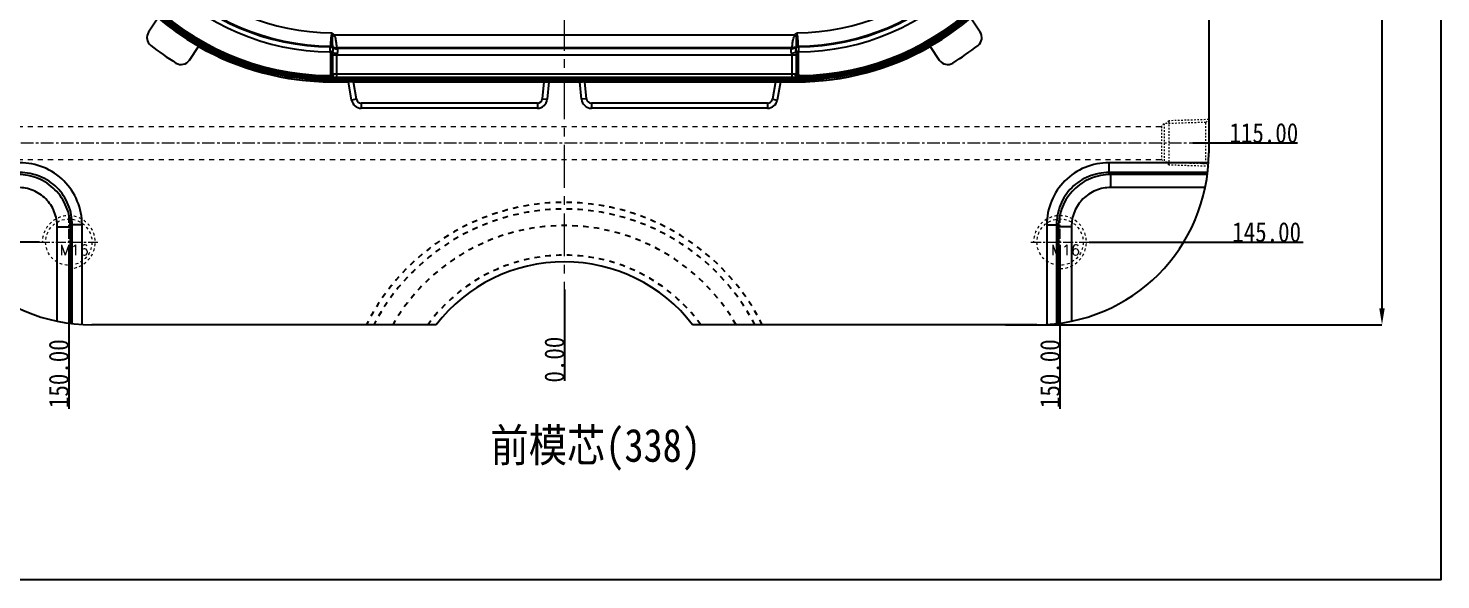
# Model space of a CAD drawing. Header units: millimetres. Extents: x -840 to 1682, y -9216 to -2117.
# Drawn here: x 330.6 to 758.1, y -6264.9 to -6098.1 of the extents above; entities that cross this region are included whole.
import ezdxf

# ---------------------------------------------------------------- set-up
doc = ezdxf.new("R2010")
doc.units = ezdxf.units.MM
doc.header["$LTSCALE"] = 16.335
doc.header["$PDMODE"] = 3
doc.header["$PDSIZE"] = 8
doc.linetypes.add('CENTER', pattern=[0.6, 0.375, -0.075, 0.075, -0.075])
doc.linetypes.add('HIDDEN', pattern=[0.2, 0.1, -0.1])
doc.layers.get('0').update_dxf_attribs({"linetype": 'CONTINUOUS'})
doc.layers.get('Defpoints').update_dxf_attribs({"linetype": 'CONTINUOUS'})
for name, color, linetype, lineweight in [('center', 1, 'CENTER', 9), ('cool', 153, 'HIDDEN', 9), ('dim', 82, 'CONTINUOUS', 9), ('screw', 33, 'CONTINUOUS', 13)]:
    doc.layers.add(name, color=color, linetype=linetype, lineweight=lineweight)
doc.layers.add('DEFAULT_2', color=8, linetype='HIDDEN')
doc.styles.get("Standard").update_dxf_attribs({"font": 'txt', "width": 0.85})
doc.styles.add('TXT', font='txt.shx', dxfattribs={"bigfont": 'gbcbig.shx'})
doc.dimstyles.new('mold', dxfattribs={"dimtxt": 10, "dimasz": 5, "dimexe": 0, "dimexo": 0, "dimgap": 0, "dimtad": 1, "dimzin": 1, "dimdsep": 46, "dimtxsty": 'Standard', "dimcen": 0, "dimclrd": 4, "dimclre": 4, "dimclrt": 6, "dimazin": 0, "dimtfac": 1, "dimtofl": 0, "dimtmove": 0, "dimatfit": 3, "dimfxl": 0, "dimarcsym": 0})

# ---------------------------------------------------------------- blocks, each defined once
blk = doc.blocks.new('screw_m16_g')
at = {"layer": 'screw', "color": 1, "linetype": 'CENTER', "ltscale": 0.497582}
for p, q in [((0, -8.8), (0, 8.8)), ((-8.8, 0), (8.8, 0))]:
    blk.add_line(p, q, dxfattribs=at)
at = {"layer": 'screw', "color": 33, "linetype": 'HIDDEN', "ltscale": 0.497582}
blk.add_circle((0, 0), 7, dxfattribs=at)
at = {"layer": 'screw', "color": 92, "linetype": 'HIDDEN', "ltscale": 0.497582}
blk.add_arc((0, 0), 8, 270, 180, dxfattribs=at)
at = {"layer": 'screw', "color": 6, "style": 'TXT'}
blk.add_text('M16', height=3.2, dxfattribs=at).set_placement((-2.72, -4))
blk = doc.blocks.new('cool_jt_f12')
at = {"layer": 'cool', "ltscale": 0.3}
for p, q in [((0, 7.0785), (0.856, 6.2225)), ((0, 7.0785), (12, 6.7035)), ((0.856, 6.2225), (0.856, -6.2225)), ((13.5, 5.827375), (0.856, 6.2225)), ((0.856, 6.2225), (13.5, 5.827375)), ((12, 6.7035), (12.856, 5.8475)), ((12, 6.7035), (12, -6.7035)), ((14.327375, 5), (13.5, 5.827375)), ((13.5, -5.827375), (13.5, 5.827375)), ((14.327375, -5), (14.327375, 5)), ((0.856, -6.2225), (0, -7.0785)), ((0, -7.0785), (12, -6.7035)), ((0.856, -6.2225), (13.5, -5.827375)), ((12, -6.7035), (12.856, -5.8475)), ((13.5, -5.827375), (14.327375, -5))]:
    blk.add_line(p, q, dxfattribs=at)
blk = doc.blocks.new('7')
at = {"layer": 'cool', "ltscale": 0.932966}
for p, q in [((-1665.25, -2312.72), (-1303.91, -2312.72)), ((-1665.25, -2322.72), (-1303.91, -2322.72))]:
    blk.add_line(p, q, dxfattribs=at)
at = {"layer": 'cool', "color": 1, "linetype": 'CENTER', "ltscale": 0.621977}
blk.add_line((-1679.58, -2317.72), (-1289.58, -2317.72), dxfattribs=at)
at = {"layer": 'cool', "ltscale": 0.932966}
blk.add_blockref('cool_jt_f12', (-1679.58, -2317.72), dxfattribs=at)
at = {"layer": 'cool', "ltscale": 0.932966, "rotation": 180}
blk.add_blockref('cool_jt_f12', (-1289.58, -2317.72), dxfattribs=at)
blk = doc.blocks.new('*D658')
at = {"color": 4, "lineweight": -2}
for p, q in [((626.35, -5847.78), (740.31, -5847.78)), ((740.31, -5852.78), (740.31, -6182.78)), ((626.35, -6187.78), (740.31, -6187.78))]:
    blk.add_line(p, q, dxfattribs=at)
at = {"color": 4}
for points in [[(739.48, -5852.78), (741.14, -5852.78), (740.31, -5847.78)], [(739.48, -6182.78), (741.14, -6182.78), (740.31, -6187.78)]]:
    blk.add_solid(points, dxfattribs=at)
at = {"layer": 'Defpoints', "color": 0}
for p in [(626.35, -5847.78), (626.35, -6187.78), (740.31, -6187.78)]:
    blk.add_point(p, dxfattribs=at)
at = {"color": 6, "insert": (735.31, -5996.08), "char_height": 10, "attachment_point": 5, "rotation": 90}
blk.add_mtext('340.00', dxfattribs=at)
blk = doc.blocks.new('*D664')
at = {"layer": 'Defpoints', "color": 0}
for p in [(492.86, -6017.78), (683.04, -6132.78), (694.36, -6132.78)]:
    blk.add_point(p, dxfattribs=at)
at = {"layer": 'dim', "color": 4, "lineweight": -2}
blk.add_line((683.04, -6132.78), (714.76, -6132.78), dxfattribs=at)
at = {"layer": 'dim', "color": 6, "insert": (704.56, -6129.78), "char_height": 6, "attachment_point": 5}
blk.add_mtext('115.00', dxfattribs=at)
blk = doc.blocks.new('*D665')
at = {"layer": 'Defpoints', "color": 0}
for p in [(492.86, -6017.78), (651.66, -6162.78), (694.36, -6162.78)]:
    blk.add_point(p, dxfattribs=at)
at = {"layer": 'dim', "color": 4, "lineweight": -2}
blk.add_line((651.66, -6162.78), (716.46, -6162.78), dxfattribs=at)
at = {"layer": 'dim', "color": 6, "insert": (705.41, -6159.78), "char_height": 6, "attachment_point": 5}
blk.add_mtext('145.00', dxfattribs=at)
blk = doc.blocks.new('*D666')
at = {"layer": 'Defpoints', "color": 0}
for p in [(492.86, -6017.78), (492.86, -6177.07), (492.86, -6191.97)]:
    blk.add_point(p, dxfattribs=at)
at = {"layer": 'dim', "color": 4, "lineweight": -2}
blk.add_line((492.86, -6177.07), (492.86, -6204.72), dxfattribs=at)
at = {"layer": 'dim', "color": 6, "insert": (489.86, -6198.34), "char_height": 6, "attachment_point": 5, "rotation": 90}
blk.add_mtext('0.00', dxfattribs=at)
blk = doc.blocks.new('*D667')
at = {"layer": 'Defpoints', "color": 0}
for p in [(492.86, -6017.78), (642.86, -6164.15), (642.86, -6191.97)]:
    blk.add_point(p, dxfattribs=at)
at = {"layer": 'dim', "color": 4, "lineweight": -2}
blk.add_line((642.86, -6164.15), (642.86, -6213.22), dxfattribs=at)
at = {"layer": 'dim', "color": 6, "insert": (639.86, -6202.59), "char_height": 6, "attachment_point": 5, "rotation": 90}
blk.add_mtext('150.00', dxfattribs=at)
blk = doc.blocks.new('*D677')
at = {"layer": 'Defpoints', "color": 0}
for p in [(492.86, -6017.78), (291.37, -6132.78), (302.69, -6132.78)]:
    blk.add_point(p, dxfattribs=at)
at = {"layer": 'dim', "color": 4, "lineweight": -2}
blk.add_line((302.69, -6132.78), (270.97, -6132.78), dxfattribs=at)
at = {"layer": 'dim', "color": 6, "insert": (281.17, -6129.78), "char_height": 6, "attachment_point": 5}
blk.add_mtext('115.00', dxfattribs=at)
blk = doc.blocks.new('*D678')
at = {"layer": 'Defpoints', "color": 0}
for p in [(492.86, -6017.78), (291.37, -6162.78), (334.06, -6162.78)]:
    blk.add_point(p, dxfattribs=at)
at = {"layer": 'dim', "color": 4, "lineweight": -2}
blk.add_line((334.06, -6162.78), (269.27, -6162.78), dxfattribs=at)
at = {"layer": 'dim', "color": 6, "insert": (280.32, -6159.78), "char_height": 6, "attachment_point": 5}
blk.add_mtext('145.00', dxfattribs=at)
blk = doc.blocks.new('*D671')
at = {"layer": 'Defpoints', "color": 0}
for p in [(492.86, -6017.78), (342.86, -6164.15), (342.86, -6191.97)]:
    blk.add_point(p, dxfattribs=at)
at = {"layer": 'dim', "color": 4, "lineweight": -2}
blk.add_line((342.86, -6164.15), (342.86, -6213.22), dxfattribs=at)
at = {"layer": 'dim', "color": 6, "insert": (339.86, -6202.59), "char_height": 6, "attachment_point": 5, "rotation": 90}
blk.add_mtext('150.00', dxfattribs=at)

msp = doc.modelspace()

# ---------------------------------------------------------------- linework, layer by layer
at = {"color": 7, "linetype": 'Continuous'}
for p, q in [((687.865, -5899.78), (687.865, -6135.78)), ((369.87, -6094.979), (367.026, -6099.226)), ((618.703, -6099.226), (615.859, -6094.979)), ((422.649, -6100.695), (423.224, -6100.173)), ((562.505, -6100.173), (423.224, -6100.173)), ((563.08, -6100.695), (562.505, -6100.173)), ((379.391, -6107.72), (382.158, -6103.588)), ((422.167, -6103.453), (422.165, -6103.436)), ((422.167, -6103.651), (422.167, -6103.453)), ((422.737, -6103.831), (422.737, -6103.634)), ((423.887, -6103.995), (423.887, -6104.192)), ((561.842, -6104.192), (423.887, -6104.192)), ((561.837, -6103.987), (423.893, -6103.987)), ((561.842, -6104.192), (561.842, -6103.995)), ((562.992, -6103.634), (562.992, -6103.831)), ((563.564, -6103.436), (563.562, -6103.453)), ((563.562, -6103.453), (563.562, -6103.651)), ((603.571, -6103.588), (606.338, -6107.72)), ((422.07, -6105.211), (422.77, -6104.993)), ((422.106, -6105.381), (422.758, -6105.324)), ((422.141, -6112.221), (422.141, -6106.199)), ((563.588, -6106.199), (422.141, -6106.199)), ((422.744, -6111.91), (422.744, -6106.199)), ((423.95, -6112.947), (423.95, -6106.199)), ((561.779, -6112.947), (561.779, -6106.199)), ((563.659, -6105.211), (562.959, -6104.993)), ((563.623, -6105.381), (562.971, -6105.324)), ((562.985, -6106.199), (562.985, -6111.91)), ((563.588, -6106.199), (563.588, -6112.221)), ((421.633, -6112.384), (421.628, -6112.864)), ((422.141, -6112.221), (422.394, -6112.544)), ((422.515, -6113.463), (422.515, -6112.928)), ((563.215, -6112.962), (422.515, -6112.962)), ((561.779, -6111.943), (423.95, -6111.943)), ((563.215, -6113.463), (563.215, -6112.928)), ((563.335, -6112.544), (563.588, -6112.221)), ((564.102, -6112.885), (564.096, -6112.384)), ((422.515, -6113.463), (563.215, -6113.463)), ((422.515, -6114.297), (422.515, -6113.744)), ((563.215, -6113.744), (422.515, -6113.744)), ((422.515, -6114.297), (427.483, -6114.297)), ((428.451, -6119.787), (427.483, -6114.297)), ((428.997, -6114.244), (486.641, -6114.244)), ((429.929, -6119.527), (428.997, -6114.244)), ((486.641, -6114.244), (486.19, -6119.397)), ((488.142, -6114.297), (487.684, -6119.528)), ((488.142, -6114.297), (497.587, -6114.297)), ((498.045, -6119.528), (497.587, -6114.297)), ((499.088, -6114.244), (556.732, -6114.244)), ((499.539, -6119.397), (499.088, -6114.244)), ((556.732, -6114.244), (555.8, -6119.527)), ((558.246, -6114.297), (557.278, -6119.787)), ((558.246, -6114.297), (563.215, -6114.297)), ((563.215, -6114.297), (563.215, -6113.744)), ((429.929, -6119.527), (428.451, -6119.787)), ((431.406, -6120.766), (431.406, -6122.266)), ((484.696, -6120.766), (431.406, -6120.766)), ((484.696, -6120.766), (484.696, -6122.266)), ((486.19, -6119.397), (487.684, -6119.528)), ((499.539, -6119.397), (498.045, -6119.528)), ((554.323, -6120.766), (501.033, -6120.766)), ((501.033, -6120.766), (501.033, -6122.266)), ((554.323, -6120.766), (554.323, -6122.266)), ((555.8, -6119.527), (557.278, -6119.787)), ((484.696, -6122.266), (431.406, -6122.266)), ((554.323, -6122.266), (501.033, -6122.266)), ((687.779, -6138.766), (657.666, -6138.766)), ((657.666, -6138.766), (657.666, -6141.737)), ((687.522, -6141.737), (657.666, -6141.737)), ((658.225, -6142.296), (657.666, -6141.737)), ((687.455, -6142.296), (658.225, -6142.296)), ((658.225, -6146.257), (658.225, -6142.296)), ((686.798, -6146.257), (658.225, -6146.257)), ((339.387, -6186.713), (339.387, -6158.14)), ((339.387, -6158.14), (343.348, -6158.14)), ((343.348, -6158.14), (343.907, -6157.581)), ((343.348, -6187.37), (343.348, -6158.14)), ((343.907, -6187.437), (343.907, -6157.581)), ((346.878, -6157.581), (343.907, -6157.581)), ((346.878, -6187.694), (346.878, -6157.581)), ((638.851, -6157.581), (641.822, -6157.581)), ((638.851, -6157.581), (638.851, -6187.694)), ((642.381, -6158.14), (641.822, -6157.581)), ((641.822, -6157.581), (641.822, -6187.437)), ((646.342, -6158.14), (642.381, -6158.14)), ((642.381, -6158.14), (642.381, -6187.37)), ((646.342, -6158.14), (646.342, -6186.713)), ((454.059, -6187.78), (349.865, -6187.78)), ((635.865, -6187.78), (531.671, -6187.78))]:
    msp.add_line(p, q, dxfattribs=at)
msp.add_lwpolyline([(104.569, -5791.398), (758.094, -5791.398), (758.094, -6264.939), (104.569, -6264.939)], close=True)
for centre, radius, start, end in [((422.515, -6032.905), 80.839, 180, 270), ((422.515, -6032.905), 80.559, 180, 270), ((422.515, -6032.905), 80.057, 180, 270), ((422.515, -6032.905), 79.986, 180, 269.3647), ((422.515, -6032.905), 79.484, 180, 269.36534), ((422.515, -6032.905), 72.307, 180, 269.64767), ((422.515, -6032.905), 70.802, 180, 269.65238), ((422.515, -6032.905), 70.55, 180, 269.71752), ((422.515, -6032.905), 66.535, 180, 270), ((563.215, -6032.905), 80.839, 270, 0), ((563.215, -6032.905), 80.559, 270, 0), ((563.215, -6032.905), 80.057, 270, 0), ((563.215, -6032.905), 66.535, 270, 0), ((563.215, -6032.905), 70.55, 270.28248, 0), ((563.215, -6032.905), 70.802, 270.34762, 0), ((563.215, -6032.905), 72.307, 270.35233, 0), ((563.215, -6032.905), 79.484, 270.6339, 0), ((563.215, -6032.905), 79.986, 270.6362, 0), ((422.515, -6032.905), 81.341, 229.69628, 270), ((563.215, -6032.905), 81.341, 270, 310.30372), ((369.519, -6100.896), 3, 146.19567, 232.06524), ((1020.017, -6035.988), 600.862, 186.061832, 186.182214), ((616.21, -6100.896), 3, 307.93476, 33.80433), ((422.515, -6032.905), 89.205, 232.06524, 238.05095), ((422.515, -6032.905), 81.393, 240.27558, 270), ((422.032, -6103.896), 3.26, 79.08472, 84.18264), ((563.697, -6103.896), 3.26, 95.81445, 100.91189), ((563.215, -6032.905), 81.393, 270, 299.72442), ((563.215, -6032.905), 89.205, 301.94905, 307.93476), ((376.898, -6106.051), 3, 238.05095, 326.19567), ((412.621, -6106.198), 9.52, 359.98866, 4.92195), ((424.557, -6101.024), 4.661, 247.29772, 249.30014), ((561.173, -6101.025), 4.661, 290.69993, 292.70231), ((573.119, -6106.198), 9.531, 175.08086, 180.00857), ((608.831, -6106.051), 3, 213.80433, 301.94905), ((561.837, -6063.203), 49.744, 269.93385, 271.58739), ((431.406, -6119.266), 3, 190, 270), ((431.406, -6119.266), 1.5, 190, 270), ((484.696, -6119.266), 1.5, 270, 355), ((484.696, -6119.266), 3, 270, 355), ((501.033, -6119.266), 3, 185, 270), ((501.033, -6119.266), 1.5, 185, 270), ((554.323, -6119.266), 1.5, 270, 350), ((554.323, -6119.266), 3, 270, 350), ((349.865, -6135.78), 52, 180, 270), ((349.865, -6135.78), 52, 180, 270), ((635.865, -6135.78), 52, 270, 0), ((635.865, -6135.78), 52, 270, 0), ((492.865, -6217.78), 49.05, 37.70679, 142.29321)]:
    msp.add_arc(centre, radius, start, end, dxfattribs=at)
for centre, major_axis, ratio, start_param, end_param in [((429.007, -6114.297), (1.523, 0), 0.034389, 1.7689052, 3.1476637), ((486.636, -6114.297), (1.506, 0), 0.0347876, -0.0030472, 1.3757113), ((499.093, -6114.297), (1.506, 0), 0.0347876, 1.7658814, 3.1446399), ((556.723, -6114.297), (1.523, 0), 0.034389, -0.006071, 1.3726875)]:
    msp.add_ellipse(centre, major_axis=major_axis, ratio=ratio, start_param=start_param, end_param=end_param, dxfattribs=at)
for points, knots in [([(422.362, -6100.653), (422.376, -6100.554), (422.43, -6100.15), (422.478, -6099.745), (422.515, -6099.44)], [0, 0, 0, 0, 0.2448946, 1, 1, 1, 1]), ([(423.224, -6100.173), (423.323, -6100.395), (423.467, -6100.854), (423.624, -6101.534), (423.736, -6102.174), (423.814, -6102.745), (423.867, -6103.223), (423.894, -6103.556), (423.904, -6103.761), (423.907, -6103.867), (423.903, -6103.938), (423.899, -6103.976), (423.893, -6103.987)], [0, 0, 0, 0, 0.187514, 0.3690719, 0.5379176, 0.6878116, 0.8130334, 0.9088943, 0.9446505, 0.9718449, 0.9902702, 1, 1, 1, 1]), ([(561.837, -6103.987), (561.83, -6103.976), (561.826, -6103.938), (561.822, -6103.867), (561.825, -6103.761), (561.835, -6103.556), (561.862, -6103.223), (561.915, -6102.745), (561.993, -6102.174), (562.105, -6101.534), (562.262, -6100.854), (562.407, -6100.395), (562.505, -6100.173)], [0, 0, 0, 0, 0.0097295, 0.0281542, 0.0553479, 0.0911028, 0.1869616, 0.3121794, 0.462072, 0.6309089, 0.8124743, 1, 1, 1, 1]), ([(563.215, -6099.44), (563.203, -6099.545), (563.159, -6099.964), (563.114, -6100.382), (563.08, -6100.695)], [0, 0, 0, 0, 0.2523633, 1, 1, 1, 1]), ([(563.215, -6099.44), (563.227, -6099.542), (563.275, -6099.947), (563.325, -6100.352), (563.367, -6100.653)], [0, 0, 0, 0, 0.253656, 1, 1, 1, 1]), ([(422.07, -6105.211), (422.051, -6105.025), (422.027, -6104.679), (422.017, -6104.269), (422.023, -6104), (422.034, -6103.855), (422.05, -6103.764), (422.07, -6103.712), (422.085, -6103.705)], [0, 0, 0, 0, 0.3682795, 0.6850529, 0.8088589, 0.903648, 0.9670303, 1, 1, 1, 1]), ([(422.085, -6103.705), (422.09, -6103.704), (422.103, -6103.702), (422.118, -6103.701), (422.126, -6103.696)], [0, 0, 0, 0, 0.3308589, 1, 1, 1, 1]), ([(422.085, -6103.705), (422.213, -6103.708), (422.474, -6103.771), (422.685, -6103.935), (422.772, -6104.033)], [0, 0, 0, 0, 0.4948624, 1, 1, 1, 1]), ([(422.126, -6103.696), (422.132, -6103.693), (422.149, -6103.682), (422.167, -6103.664), (422.167, -6103.651)], [0, 0, 0, 0, 0.3381503, 1, 1, 1, 1]), ([(422.165, -6103.436), (422.152, -6103.34), (422.17, -6103.042), (422.192, -6102.461), (422.256, -6101.629), (422.314, -6100.998), (422.362, -6100.653)], [0, 0, 0, 0, 0.1039207, 0.3184782, 0.6257568, 1, 1, 1, 1]), ([(422.738, -6103.616), (422.741, -6103.518), (422.736, -6103.21), (422.727, -6102.236), (422.698, -6101.359), (422.649, -6100.695)], [0, 0, 0, 0, 0.1009494, 0.3162159, 1, 1, 1, 1]), ([(422.755, -6103.926), (422.752, -6103.915), (422.746, -6103.884), (422.737, -6103.852), (422.737, -6103.831)], [0, 0, 0, 0, 0.347524, 1, 1, 1, 1]), ([(422.755, -6103.926), (422.931, -6104.06), (423.342, -6104.263), (423.797, -6104.306), (424.023, -6104.29)], [0, 0, 0, 0, 0.49358, 1, 1, 1, 1]), ([(422.772, -6104.033), (422.756, -6104.155), (422.756, -6104.477), (422.762, -6104.796), (422.77, -6104.993)], [0, 0, 0, 0, 0.3857364, 1, 1, 1, 1]), ([(423.887, -6104.192), (423.887, -6104.197), (423.904, -6104.209), (423.945, -6104.241), (423.991, -6104.268), (424.023, -6104.29)], [0, 0, 0, 0, 0.0931724, 0.3040041, 1, 1, 1, 1]), ([(424.023, -6104.29), (424.096, -6104.339), (424.218, -6104.513), (424.253, -6104.856), (424.212, -6105.266), (424.123, -6105.557), (424.061, -6105.706)], [0, 0, 0, 0, 0.1758877, 0.3971481, 0.6771279, 1, 1, 1, 1]), ([(561.668, -6105.706), (561.606, -6105.557), (561.517, -6105.266), (561.476, -6104.856), (561.512, -6104.513), (561.633, -6104.339), (561.706, -6104.29)], [0, 0, 0, 0, 0.3228709, 0.6028503, 0.8241117, 1, 1, 1, 1]), ([(562.974, -6103.926), (562.798, -6104.06), (562.387, -6104.263), (561.932, -6104.306), (561.706, -6104.29)], [0, 0, 0, 0, 0.4935801, 1, 1, 1, 1]), ([(561.706, -6104.29), (561.738, -6104.268), (561.784, -6104.241), (561.825, -6104.209), (561.842, -6104.197), (561.842, -6104.192)], [0, 0, 0, 0, 0.6959928, 0.906819, 1, 1, 1, 1]), ([(563.644, -6103.705), (563.516, -6103.708), (563.255, -6103.771), (563.044, -6103.935), (562.958, -6104.033)], [0, 0, 0, 0, 0.4948625, 1, 1, 1, 1]), ([(562.959, -6104.993), (562.967, -6104.796), (562.974, -6104.477), (562.973, -6104.155), (562.958, -6104.033)], [0, 0, 0, 0, 0.6142573, 1, 1, 1, 1]), ([(562.992, -6103.831), (562.992, -6103.836), (562.988, -6103.868), (562.98, -6103.9), (562.974, -6103.926)], [0, 0, 0, 0, 0.1555434, 1, 1, 1, 1]), ([(563.08, -6100.695), (563.031, -6101.359), (563.002, -6102.236), (562.993, -6103.21), (562.988, -6103.518), (562.992, -6103.616)], [0, 0, 0, 0, 0.6837609, 0.8990405, 1, 1, 1, 1]), ([(563.367, -6100.653), (563.415, -6100.998), (563.473, -6101.629), (563.537, -6102.461), (563.559, -6103.042), (563.577, -6103.34), (563.564, -6103.436)], [0, 0, 0, 0, 0.3742193, 0.6815009, 0.8960702, 1, 1, 1, 1]), ([(563.562, -6103.651), (563.562, -6103.654), (563.568, -6103.675), (563.588, -6103.688), (563.603, -6103.696)], [0, 0, 0, 0, 0.1866654, 1, 1, 1, 1]), ([(563.603, -6103.696), (563.605, -6103.697), (563.618, -6103.701), (563.632, -6103.703), (563.644, -6103.705)], [0, 0, 0, 0, 0.1562378, 1, 1, 1, 1]), ([(563.644, -6103.705), (563.659, -6103.712), (563.68, -6103.764), (563.695, -6103.855), (563.706, -6104), (563.713, -6104.269), (563.702, -6104.679), (563.678, -6105.025), (563.659, -6105.211)], [0, 0, 0, 0, 0.032979, 0.0963628, 0.1911518, 0.3149577, 0.6317252, 1, 1, 1, 1]), ([(422.909, -6105.385), (422.996, -6105.417), (423.373, -6105.549), (423.761, -6105.646), (424.061, -6105.706)], [0, 0, 0, 0, 0.2324047, 1, 1, 1, 1]), ([(562.82, -6105.385), (562.733, -6105.417), (562.357, -6105.549), (561.968, -6105.646), (561.668, -6105.706)], [0, 0, 0, 0, 0.2324047, 1, 1, 1, 1]), ([(422.394, -6112.544), (422.299, -6112.651), (422.059, -6112.825), (421.77, -6112.885), (421.627, -6112.885)], [0, 0, 0, 0, 0.5015088, 1, 1, 1, 1]), ([(422.515, -6112.928), (422.433, -6112.926), (422.137, -6112.916), (421.841, -6112.901), (421.628, -6112.885)], [0, 0, 0, 0, 0.27712, 1, 1, 1, 1]), ([(422.141, -6112.221), (422.196, -6112.199), (422.405, -6112.111), (422.605, -6112.004), (422.744, -6111.911)], [0, 0, 0, 0, 0.2632679, 1, 1, 1, 1]), ([(422.515, -6112.928), (422.665, -6112.913), (422.857, -6112.651), (422.962, -6112.29), (422.99, -6112.049), (422.993, -6111.924)], [0, 0, 0, 0, 0.38854, 0.6778391, 1, 1, 1, 1]), ([(423.95, -6112.947), (423.826, -6112.947), (423.347, -6112.945), (422.869, -6112.938), (422.515, -6112.928)], [0, 0, 0, 0, 0.2598971, 1, 1, 1, 1]), ([(423.95, -6111.943), (423.866, -6111.943), (423.545, -6111.942), (423.224, -6111.934), (422.986, -6111.924)], [0, 0, 0, 0, 0.2600585, 1, 1, 1, 1]), ([(562.742, -6111.924), (562.666, -6111.927), (562.345, -6111.939), (562.024, -6111.943), (561.779, -6111.943)], [0, 0, 0, 0, 0.2360476, 1, 1, 1, 1]), ([(563.215, -6112.928), (563.064, -6112.913), (562.872, -6112.651), (562.767, -6112.29), (562.739, -6112.049), (562.736, -6111.924)], [0, 0, 0, 0, 0.3885399, 0.6778391, 1, 1, 1, 1]), ([(562.985, -6111.911), (563.029, -6111.941), (563.222, -6112.059), (563.426, -6112.158), (563.588, -6112.221)], [0, 0, 0, 0, 0.2326177, 1, 1, 1, 1]), ([(564.103, -6112.885), (564.037, -6112.89), (563.742, -6112.909), (563.445, -6112.921), (563.215, -6112.928)], [0, 0, 0, 0, 0.2205422, 1, 1, 1, 1]), ([(564.102, -6112.885), (563.959, -6112.885), (563.67, -6112.825), (563.43, -6112.651), (563.335, -6112.544)], [0, 0, 0, 0, 0.498491, 1, 1, 1, 1]), ([(343.348, -6158.14), (343.339, -6156.081), (342.508, -6151.923), (338.986, -6146.661), (333.724, -6143.137), (329.564, -6142.306), (327.504, -6142.296)], [0, 0, 0, 0, 0.2499397, 0.4999186, 0.7499203, 1, 1, 1, 1]), ([(346.878, -6157.581), (346.878, -6155.132), (345.916, -6150.179), (341.739, -6143.907), (335.466, -6139.729), (330.513, -6138.767), (328.063, -6138.766)], [0, 0, 0, 0, 0.2500086, 0.4999555, 0.7499226, 1, 1, 1, 1]), ([(343.907, -6157.581), (343.914, -6155.516), (343.12, -6151.337), (339.606, -6146.04), (334.309, -6142.525), (330.128, -6141.73), (328.063, -6141.737)], [0, 0, 0, 0, 0.2499953, 0.4999552, 0.7499354, 1, 1, 1, 1]), ([(657.666, -6138.766), (655.217, -6138.767), (650.264, -6139.728), (643.992, -6143.905), (639.814, -6150.178), (638.852, -6155.132), (638.851, -6157.581)], [0, 0, 0, 0, 0.2500086, 0.4999555, 0.7499226, 1, 1, 1, 1]), ([(657.666, -6141.737), (655.601, -6141.73), (651.422, -6142.524), (646.124, -6146.038), (642.609, -6151.336), (641.815, -6155.516), (641.822, -6157.581)], [0, 0, 0, 0, 0.2499953, 0.4999552, 0.7499354, 1, 1, 1, 1]), ([(658.225, -6142.296), (656.166, -6142.306), (652.008, -6143.136), (646.746, -6146.658), (643.222, -6151.92), (642.391, -6156.08), (642.381, -6158.14)], [0, 0, 0, 0, 0.2499397, 0.4999186, 0.7499203, 1, 1, 1, 1]), ([(339.387, -6158.14), (339.387, -6156.593), (338.78, -6153.465), (336.142, -6149.504), (332.181, -6146.865), (329.052, -6146.257), (327.504, -6146.257)], [0, 0, 0, 0, 0.2499874, 0.499918, 0.7498717, 1, 1, 1, 1]), ([(658.225, -6146.257), (656.678, -6146.257), (653.55, -6146.864), (649.589, -6149.502), (646.95, -6153.464), (646.342, -6156.592), (646.342, -6158.14)], [0, 0, 0, 0, 0.2499874, 0.499918, 0.7498717, 1, 1, 1, 1])]:
    msp.add_open_spline(points, degree=3, knots=knots, dxfattribs=at)
for points in [[(422.515, -6099.44), (422.755, -6099.68), (422.996, -6099.921), (423.224, -6100.173)], [(562.505, -6100.173), (562.733, -6099.921), (562.974, -6099.68), (563.215, -6099.44)], [(422.126, -6103.696), (422.349, -6103.698), (422.583, -6103.784), (422.755, -6103.926)], [(422.165, -6103.436), (422.365, -6103.436), (422.573, -6103.502), (422.738, -6103.616)], [(422.167, -6103.453), (422.366, -6103.454), (422.573, -6103.52), (422.737, -6103.634)], [(422.167, -6103.651), (422.366, -6103.652), (422.573, -6103.717), (422.737, -6103.831)], [(422.737, -6103.634), (423.067, -6103.864), (423.485, -6103.995), (423.887, -6103.995)], [(422.737, -6103.831), (423.067, -6104.061), (423.485, -6104.192), (423.887, -6104.192)], [(422.738, -6103.616), (423.067, -6103.85), (423.488, -6103.985), (423.893, -6103.987)], [(422.772, -6104.033), (422.776, -6103.997), (422.773, -6103.958), (422.755, -6103.926)], [(562.992, -6103.616), (562.662, -6103.85), (562.241, -6103.985), (561.837, -6103.987)], [(562.992, -6103.634), (562.663, -6103.864), (562.244, -6103.995), (561.842, -6103.995)], [(562.992, -6103.831), (562.663, -6104.061), (562.244, -6104.192), (561.842, -6104.192)], [(562.974, -6103.926), (562.956, -6103.958), (562.953, -6103.997), (562.958, -6104.033)], [(563.603, -6103.696), (563.38, -6103.698), (563.146, -6103.784), (562.974, -6103.926)], [(563.564, -6103.436), (563.364, -6103.436), (563.156, -6103.502), (562.992, -6103.616)], [(563.562, -6103.453), (563.363, -6103.454), (563.156, -6103.52), (562.992, -6103.634)], [(563.562, -6103.651), (563.363, -6103.652), (563.156, -6103.717), (562.992, -6103.831)], [(422.106, -6105.381), (422.101, -6105.323), (422.087, -6105.266), (422.07, -6105.211)], [(422.744, -6106.199), (422.744, -6105.908), (422.75, -6105.616), (422.758, -6105.324)], [(422.758, -6105.324), (422.771, -6105.215), (422.775, -6105.103), (422.77, -6104.993)], [(424.061, -6105.706), (423.996, -6105.861), (423.95, -6106.031), (423.95, -6106.199)], [(561.779, -6106.199), (561.779, -6106.031), (561.733, -6105.861), (561.668, -6105.706)], [(562.959, -6104.993), (562.954, -6105.103), (562.958, -6105.215), (562.971, -6105.324)], [(562.971, -6105.324), (562.98, -6105.616), (562.985, -6105.908), (562.985, -6106.199)], [(563.659, -6105.211), (563.642, -6105.266), (563.628, -6105.323), (563.623, -6105.381)], [(421.634, -6112.384), (421.812, -6112.386), (422.001, -6112.33), (422.141, -6112.221)], [(422.744, -6111.911), (422.673, -6112.142), (422.554, -6112.364), (422.394, -6112.544)], [(422.986, -6111.924), (422.905, -6111.92), (422.825, -6111.915), (422.744, -6111.91)], [(562.985, -6111.91), (562.904, -6111.915), (562.823, -6111.921), (562.742, -6111.924)], [(563.335, -6112.544), (563.175, -6112.364), (563.054, -6112.143), (562.986, -6111.912)], [(564.094, -6112.384), (563.917, -6112.386), (563.728, -6112.33), (563.588, -6112.221)], [(428.707, -6114.246), (428.804, -6114.245), (428.9, -6114.244), (428.997, -6114.244)], [(486.641, -6114.244), (486.737, -6114.244), (486.832, -6114.245), (486.928, -6114.246)], [(498.801, -6114.246), (498.897, -6114.245), (498.993, -6114.244), (499.088, -6114.244)], [(556.732, -6114.244), (556.829, -6114.244), (556.925, -6114.245), (557.022, -6114.246)]]:
    msp.add_open_spline(points, degree=3, dxfattribs=at)
at = {"layer": 'center', "color": 1, "linetype": 'CENTER', "ltscale": 2.114728}
msp.add_line((492.865, -6187.78), (492.865, -5847.78), dxfattribs=at)
at = {"layer": 'DEFAULT_2', "color": 8, "linetype": 'HIDDEN'}
for p, q in [((382.158, -6103.588), (382.177, -6103.559)), ((603.552, -6103.559), (603.571, -6103.588)), ((422.515, -6114.246), (428.707, -6114.246)), ((486.928, -6114.246), (498.801, -6114.246)), ((557.022, -6114.246), (563.215, -6114.246))]:
    msp.add_line(p, q, dxfattribs=at)
for centre, radius, start, end in [((492.862, -6217.778), 67, 26.5982, 153.40017), ((492.865, -6217.78), 65, 27.48643, 152.51357), ((492.865, -6217.78), 60, 30, 150), ((492.864, -6217.78), 51.05, 35.99092, 144.00796)]:
    msp.add_arc(centre, radius, start, end, dxfattribs=at)

# ---------------------------------------------------------------- block references
msp.add_blockref('7', (1977.444, -3815.056))
at = {"layer": 'screw'}
for p in [(342.865, -6162.78), (642.865, -6162.78)]:
    msp.add_blockref('screw_m16_g', p, dxfattribs=at)

# ---------------------------------------------------------------- texts
at = {"insert": (470.477, -6219.246), "char_height": 10, "width": 72.44115, "attachment_point": 1}
msp.add_mtext('{\\fSimSun|b0|i0|c134|p2;前模芯(338)}', dxfattribs=at)

# ---------------------------------------------------------------- dimensions: what is measured, and where the dimension line sits
dim = msp.add_linear_dim(base=(740.311, -6187.78), p1=(626.354, -5847.78), p2=(626.354, -6187.78), angle=90, dimstyle='mold')
dim.commit()
dim.dimension.update_dxf_attribs({"geometry": '*D658', "text_midpoint": (740.311, -5996.085), "dimtype": 160})
at = {"layer": 'dim'}
for feature_location, offset, dtype, origin, picture, middle in [((334.065, -6162.78), (-42.695, 0), 0, (492.865, -6017.78), '*D678', (280.319, -6159.78)), ((302.687, -6132.78), (-11.318, 0), 0, (492.865, -6017.78), '*D677', (281.169, -6129.78)), ((342.865, -6164.152), (0, -27.817), 1, (492.865, -6017.78), '*D671', (339.865, -6202.594)), ((492.864561226, -6177.071501117), (0, -14.897469819), 1, (492.864561226, -6017.78002605), '*D666', (489.864561226, -6198.343970936)), ((683.042, -6132.78), (11.318, 0), 0, (492.865, -6017.78), '*D664', (704.56, -6129.78)), ((651.665, -6162.78), (42.695, 0), 0, (492.865, -6017.78), '*D665', (705.41, -6159.78)), ((642.865, -6164.152), (0, -27.817), 1, (492.865, -6017.78), '*D667', (639.865, -6202.594))]:
    dim = msp.add_ordinate_dim(feature_location=feature_location, offset=offset, dtype=dtype, origin=origin, dimstyle='mold', override={"dimtxt": 6, "dimasz": 2}, dxfattribs=at)
    dim.commit()
    dim.dimension.update_dxf_attribs({"geometry": picture, "text_midpoint": middle})

doc.saveas('drawing.dxf')
